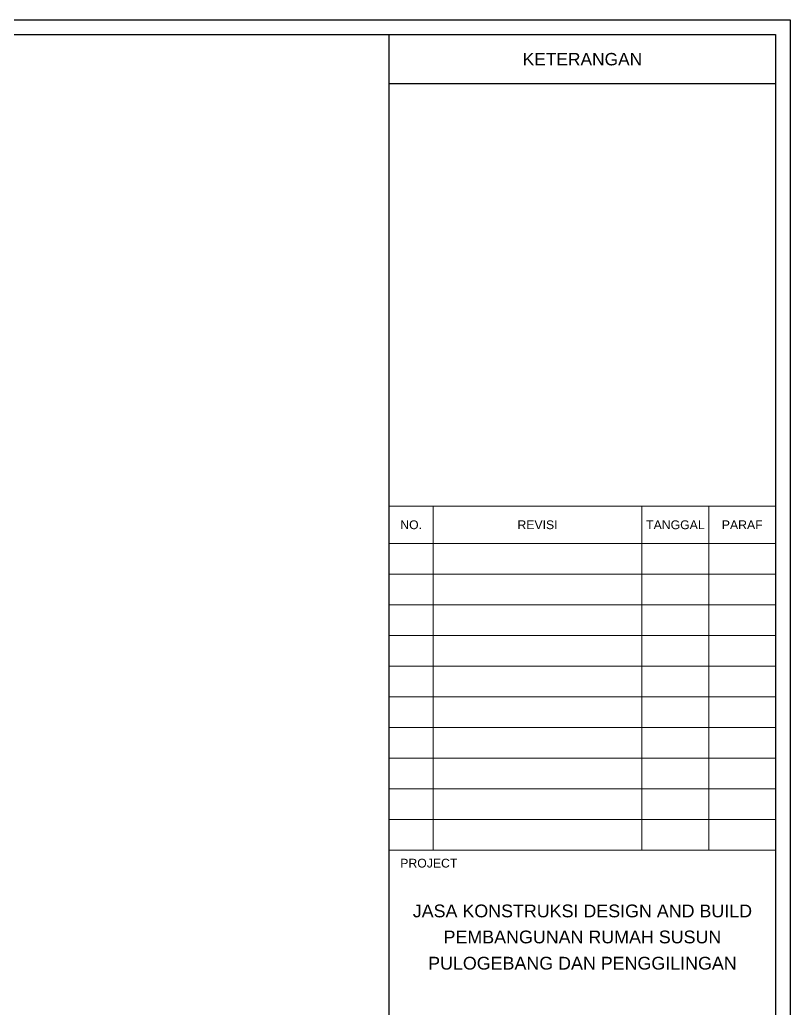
# Model space of a CAD drawing. Header units: millimetres. Extents: x 1676 to 1802, y 1105 to 1194.
# Drawn here: x 1770.58 to 1802.22, y 1153.09 to 1193.71 of the extents above; entities that cross this region are included whole.
import ezdxf
from ezdxf.enums import TextEntityAlignment as Align

# ---------------------------------------------------------------- set-up
doc = ezdxf.new("R2010")
doc.units = ezdxf.units.MM
doc.layers.add('KOP', color=7, linetype='Continuous', lineweight=20)
doc.layers.add('KOP GARIS', color=1, linetype='Continuous', lineweight=30)
doc.styles.add('BOLD', font='arial.ttf')

# ---------------------------------------------------------------- blocks, each defined once
blk = doc.blocks.new('KOP A3 DED')
blk.add_lwpolyline([(-21, 29.697), (21, 29.697), (21, 0), (-21, 0), (-21, 29.697)])
at = {"layer": 'KOP'}
for p, q in [((15.51, 23.042), (20.8, 23.042)), ((16.11, 18.333), (16.11, 23.042)), ((18.97, 18.333), (18.97, 23.042)), ((19.885, 23.042), (19.885, 18.333)), ((15.51, 22.531), (20.8, 22.531)), ((15.51, 22.111), (20.8, 22.111)), ((15.51, 21.691), (20.8, 21.691)), ((15.51, 21.271), (20.8, 21.271)), ((15.51, 20.852), (20.8, 20.852)), ((15.51, 20.432), (20.8, 20.432)), ((15.51, 20.012), (20.8, 20.012)), ((15.51, 19.592), (20.8, 19.592)), ((15.51, 19.172), (20.8, 19.172)), ((15.51, 18.753), (20.8, 18.753)), ((15.51, 18.333), (20.8, 18.333)), ((15.51, 18.333), (20.8, 18.333))]:
    blk.add_line(p, q, dxfattribs=at)
at = {"layer": 'KOP GARIS'}
for p, q in [((15.51, 0.2), (15.51, 29.497)), ((15.51, 28.826), (20.8, 28.826))]:
    blk.add_line(p, q, dxfattribs=at)
blk.add_lwpolyline([(-20.8, 29.497), (20.8, 29.497), (20.8, 0.2), (-20.8, 0.2)], close=True, dxfattribs=at)
at = {"layer": 'KOP', "style": 'BOLD'}
for s, height, p in [('KETERANGAN', 0.17, (18.155, 29.158)), ('NO.', 0.12, (15.81, 22.786)), ('REVISI', 0.12, (17.54, 22.786)), ('TANGGAL', 0.12, (19.428, 22.786)), ('PARAF', 0.12, (20.343, 22.786)), ('JASA KONSTRUKSI DESIGN AND BUILD', 0.17498, (18.155, 17.501)), ('PEMBANGUNAN RUMAH SUSUN', 0.17498, (18.155, 17.145)), ('PULOGEBANG DAN PENGGILINGAN', 0.17498, (18.155, 16.786))]:
    blk.add_text(s, height=height, dxfattribs=at).set_placement(p, align=Align.MIDDLE_CENTER)
blk.add_text('PROJECT', height=0.12, dxfattribs=at).set_placement((16.443, 18.155), align=Align.MIDDLE_RIGHT)
for tag, p in [('JUDUL1', (15.945, 4.092)), ('JUDUL2', (15.945, 3.747)), ('JUDUL3', (15.945, 3.427)), ('NO', (17.215, 1.101)), ('REFF', (17.207, 0.727)), ('FILE', (17.189, 0.336))]:
    blk.add_attdef(tag, p, '', height=0.12, dxfattribs=at)
for tag, p in [('SCALE1', (18.171, 1.948)), ('NAME', (16.363, 1.738)), ('SCALE2', (18.169, 1.733)), ('DATE', (19.9, 1.757)), ('SCALE3', (18.17, 1.521))]:
    blk.add_attdef(tag, text='', height=0.12, dxfattribs=at).set_placement(p, align=Align.MIDDLE_CENTER)

msp = doc.modelspace()

# ---------------------------------------------------------------- block references
at = {"xscale": 3, "yscale": 3, "zscale": 3}
msp.add_blockref('KOP A3 DED', (1739.225, 1104.618), dxfattribs=at)

doc.saveas('drawing.dxf')
